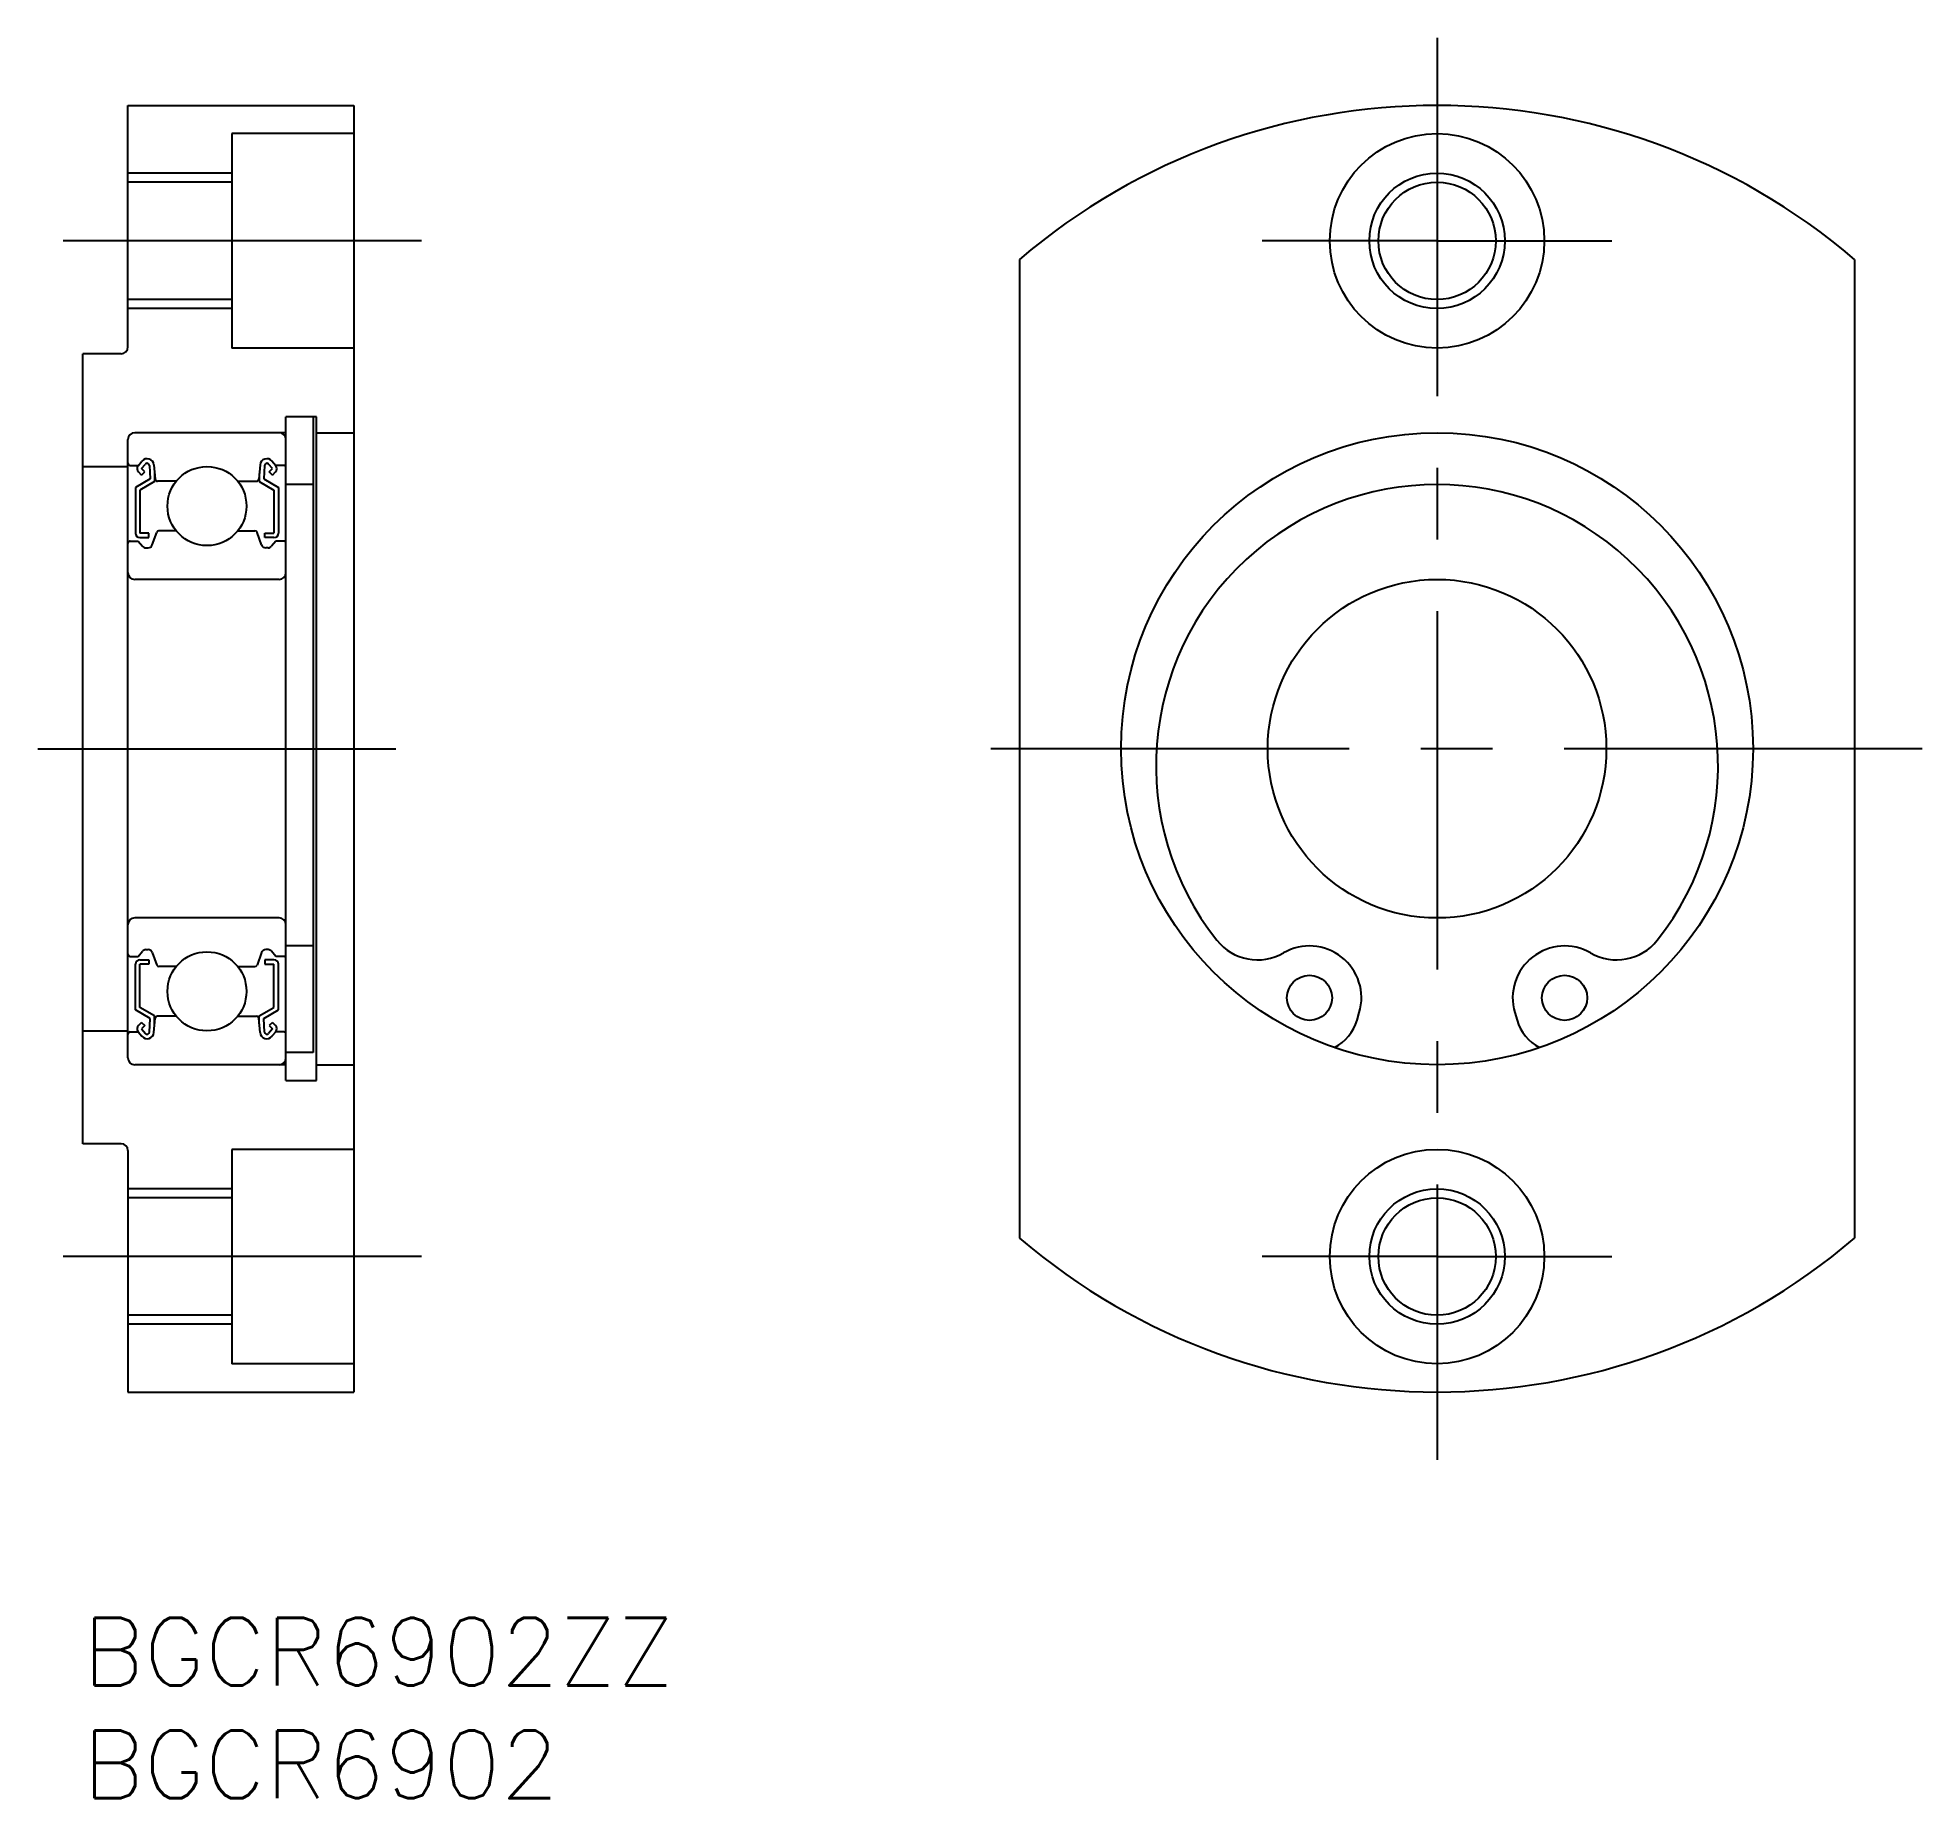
# Model space of a CAD drawing. Extents: x -2 to 81.5, y -8 to 70.
import ezdxf

# ---------------------------------------------------------------- set-up
doc = ezdxf.new("R2010")
doc.units = 0
doc.header["$LTSCALE"] = 0.5
doc.linetypes.add('CENTER', pattern=[50.8, 31.75, -6.35, 6.35, -6.35])
for name, color, linetype in [('MSM_CENTER', 1, 'CENTER'), ('MSM_CONTINUOUS', 7, 'CONTINUOUS'), ('MSM_NARROW', 5, 'CONTINUOUS'), ('MSM_PART_NUMBER', 7, 'CONTINUOUS')]:
    doc.layers.add(name, color=color, linetype=linetype)
doc.styles.get("Standard").update_dxf_attribs({"font": 'txt.shx', "height": 3, "bigfont": 'bigfont.shx'})

# ---------------------------------------------------------------- blocks, each defined once
blk = doc.blocks.new('*U4')
at = {"layer": 'MSM_PART_NUMBER'}
blk.add_text('BGCR6902ZZ', height=3, dxfattribs=at).set_placement((0, -3))
blk = doc.blocks.new('*U5')
at = {"layer": 'MSM_PART_NUMBER'}
blk.add_text('BGCR6902', height=3, dxfattribs=at).set_placement((0, -8))

msp = doc.modelspace()

# ---------------------------------------------------------------- linework, layer by layer
at = {"layer": 'MSM_CENTER'}
for p, q in [((60, 70), (60, 7)), ((15, 61), (-1, 61)), ((60, 61), (52.25, 61)), ((60, 61), (67.75, 61)), ((-2, 38.5), (15, 38.5)), ((81.5, 38.5), (38.5, 38.5)), ((15, 16), (-1, 16)), ((60, 16), (52.25, 16)), ((60, 16), (67.75, 16))]:
    msp.add_line(p, q, dxfattribs=at)
at = {"layer": 'MSM_CONTINUOUS'}
for p, q in [((2, 67), (12, 67)), ((2, 56.3), (2, 67)), ((12, 67), (12, 10)), ((6.6, 65.75), (6.6, 56.25)), ((12, 65.75), (6.6, 65.75)), ((6.6, 63.6), (2, 63.6)), ((41.5, 60.179), (41.5, 16.821)), ((78.5, 60.179), (78.5, 16.821)), ((6.6, 58.4), (2, 58.4)), ((0, 21), (0, 56)), ((1.7, 56), (0, 56)), ((12, 56.25), (6.6, 56.25)), ((9, 23.8), (9, 53.2)), ((10.35, 53.2, -0.7), (9, 53.2, -0.7)), ((10.2, 53.2), (10.2, 25.035)), ((10.35, 23.8, -0.1), (10.35, 53.2, -0.1)), ((2, 24.8), (2, 52.2)), ((9, 52.5), (2.3, 52.5)), ((10.35, 52.5, -0.7), (12, 52.5, -0.7)), ((0, 51), (2, 51)), ((2.1, 51.05), (2.46, 51.05)), ((2.448, 51.036), (2.619, 51.241)), ((2.602, 50.908), (2.772, 51.11)), ((2.948, 51.051), (2.981, 50.451)), ((3.148, 51.074), (3.203, 50.441)), ((7.852, 51.074), (7.797, 50.441)), ((8.052, 51.051), (8.019, 50.451)), ((8.398, 50.908), (8.228, 51.11)), ((8.552, 51.036), (8.381, 51.241)), ((8.9, 51.05), (8.54, 51.05)), ((2.981, 50.451), (2.331, 50.075)), ((2.602, 50.625), (2.46, 50.767)), ((3.181, 50.335), (2.531, 49.96)), ((2.743, 50.767), (2.602, 50.908)), ((2.602, 50.625), (2.743, 50.767)), ((3.181, 50.696), (3.181, 50.335)), ((4.139, 50.35), (3.303, 50.35)), ((6.861, 50.35), (7.697, 50.35)), ((7.819, 50.696), (7.819, 50.335)), ((7.819, 50.335), (8.469, 49.96)), ((8.019, 50.451), (8.669, 50.075)), ((8.257, 50.767), (8.398, 50.908)), ((8.398, 50.625), (8.257, 50.767)), ((8.398, 50.625), (8.54, 50.767)), ((10.2, 50.2, -0.7), (9, 50.2, -0.7)), ((2.331, 50.075), (2.331, 48.05)), ((2.531, 49.96), (2.531, 48.05)), ((8.469, 49.96), (8.469, 48.05)), ((8.669, 50.075), (8.669, 48.05)), ((2.1, 47.7), (2.45, 47.7)), ((2.45, 47.7), (2.642, 47.471)), ((2.931, 48.05), (2.531, 48.05)), ((2.531, 47.85), (2.931, 47.85)), ((2.931, 47.85), (2.931, 48.05)), ((3.079, 47.532), (3.28, 48.084)), ((4.139, 48.15), (3.374, 48.15)), ((6.861, 48.15), (7.626, 48.15)), ((7.921, 47.532), (7.72, 48.084)), ((8.069, 48.05), (8.469, 48.05)), ((8.069, 47.85), (8.069, 48.05)), ((8.469, 47.85), (8.069, 47.85)), ((8.55, 47.7), (8.358, 47.471)), ((8.9, 47.7), (8.55, 47.7)), ((2.795, 47.4), (2.891, 47.4)), ((8.205, 47.4), (8.109, 47.4)), ((8.7, 46), (2.3, 46)), ((8.7, 31), (2.3, 31)), ((2.1, 29.3), (2.45, 29.3)), ((2.45, 29.3), (2.642, 29.529)), ((2.795, 29.6), (2.891, 29.6)), ((3.079, 29.468), (3.28, 28.916)), ((7.921, 29.468), (7.72, 28.916)), ((8.205, 29.6), (8.109, 29.6)), ((8.55, 29.3), (8.358, 29.529)), ((8.9, 29.3), (8.55, 29.3)), ((10.2, 29.762, -0.7), (9, 29.762, -0.7)), ((2.331, 26.925), (2.331, 28.95)), ((2.531, 29.15), (2.931, 29.15)), ((2.531, 27.04), (2.531, 28.95)), ((2.931, 28.95), (2.531, 28.95)), ((2.931, 29.15), (2.931, 28.95)), ((4.139, 28.85), (3.374, 28.85)), ((6.861, 28.85), (7.626, 28.85)), ((8.469, 29.15), (8.069, 29.15)), ((8.069, 29.15), (8.069, 28.95)), ((8.069, 28.95), (8.469, 28.95)), ((8.469, 27.04), (8.469, 28.95)), ((8.669, 26.925), (8.669, 28.95)), ((2.981, 26.549), (2.331, 26.925)), ((3.181, 26.665), (2.531, 27.04)), ((7.819, 26.665), (8.469, 27.04)), ((8.019, 26.549), (8.669, 26.925)), ((56.455, 26.47), (56.556, 26.812)), ((63.444, 26.812), (63.545, 26.47)), ((0, 26), (2, 26)), ((2.1, 25.95), (2.46, 25.95)), ((2.448, 25.964), (2.619, 25.759)), ((2.602, 26.375), (2.46, 26.233)), ((2.602, 26.375), (2.743, 26.233)), ((2.743, 26.233), (2.602, 26.092)), ((2.602, 26.092), (2.772, 25.89)), ((2.948, 25.949), (2.981, 26.549)), ((3.148, 25.926), (3.203, 26.559)), ((3.181, 26.304), (3.181, 26.665)), ((4.139, 26.65), (3.303, 26.65)), ((6.861, 26.65), (7.697, 26.65)), ((7.852, 25.926), (7.797, 26.559)), ((7.819, 26.304), (7.819, 26.665)), ((8.052, 25.949), (8.019, 26.549)), ((8.398, 26.092), (8.228, 25.89)), ((8.398, 26.375), (8.257, 26.233)), ((8.257, 26.233), (8.398, 26.092)), ((8.552, 25.964), (8.381, 25.759)), ((8.398, 26.375), (8.54, 26.233)), ((8.9, 25.95), (8.54, 25.95)), ((9, 24.5), (2.3, 24.5)), ((10.2, 25.035, -0.7), (9, 25.035, -0.7)), ((10.35, 24.5, -0.7), (12, 24.5, -0.7)), ((9, 23.8, -0.7), (10.35, 23.8, -0.7)), ((1.7, 21), (0, 21)), ((2, 20.7), (2, 10)), ((6.6, 20.75), (6.6, 11.25)), ((12, 20.75), (6.6, 20.75)), ((6.6, 18.6), (2, 18.6)), ((6.6, 13.4), (2, 13.4)), ((12, 11.25), (6.6, 11.25)), ((2, 10), (12, 10))]:
    msp.add_line(p, q, dxfattribs=at)
for centre, radius in [((60, 61), 4.75), ((60, 61), 2.6), ((60, 38.5), 14), ((5.5, 49.25), 1.75), ((60, 38.5), 7.5), ((5.5, 27.75), 1.75), ((54.35, 27.462), 1), ((65.65, 27.462), 1), ((60, 16), 4.75), ((60, 16), 2.6)]:
    msp.add_circle(centre, radius, dxfattribs=at)
for centre, radius, start, end in [((60, 38.5), 28.5, 49.5245, 130.4755), ((1.7, 56.3), 0.3, 270, 0), ((2.3, 52.2), 0.3, 90, 180), ((8.7, 52.2), 0.3, 0, 90), ((2.1, 51.15), 0.1, 180, 270), ((2.602, 50.908), 0.2, 140.13638, 224.99798), ((2.849, 51.048), 0.3, 4.93473, 140.13638), ((2.849, 51.046), 0.1, 3.10166, 139.95027), ((8.151, 51.048), 0.3, 39.86362, 175.06527), ((8.151, 51.046), 0.1, 40.04973, 176.89834), ((8.398, 50.908), 0.2, 315.00202, 39.86362), ((8.9, 51.15), 0.1, 270, 0), ((3.303, 50.45), 0.1, 184.93473, 270), ((7.697, 50.45), 0.1, 270, 355.06527), ((60, 37.75), 12.45, 321.58898, 218.41102), ((2.1, 47.6), 0.1, 90, 180), ((2.531, 48.05), 0.2, 180, 270), ((3.374, 48.05), 0.1, 90, 159.99256), ((7.626, 48.05), 0.1, 20.00744, 90), ((8.469, 48.05), 0.2, 270, 0), ((8.9, 47.6), 0.1, 0, 90), ((2.795, 47.6), 0.2, 219.97717, 270), ((2.891, 47.6), 0.2, 270, 339.99256), ((8.109, 47.6), 0.2, 200.00744, 270), ((8.205, 47.6), 0.2, 270, 320.02283), ((2.3, 46.3), 0.3, 180, 270), ((8.7, 46.3), 0.3, 270, 0), ((2.3, 30.7), 0.3, 90, 180), ((8.7, 30.7), 0.3, 0, 90), ((2.1, 29.4), 0.1, 180, 270), ((2.795, 29.4), 0.2, 90, 140.02283), ((2.891, 29.4), 0.2, 20.00744, 90), ((8.109, 29.4), 0.2, 90, 159.99256), ((8.205, 29.4), 0.2, 39.97717, 90), ((8.9, 29.4), 0.1, 270, 0), ((52.047, 31.444), 2.3, 218.41102, 300.04713), ((54.35, 27.462), 2.3, 343.58289, 120.04713), ((65.65, 27.462), 2.3, 59.95287, 196.41711), ((67.953, 31.444), 2.3, 239.95287, 321.58898), ((2.531, 28.95), 0.2, 90, 180), ((3.374, 28.95), 0.1, 200.00744, 270), ((7.626, 28.95), 0.1, 270, 339.99256), ((8.469, 28.95), 0.2, 0, 90), ((2.1, 25.85), 0.1, 90, 180), ((2.602, 26.092), 0.2, 135.00202, 219.86362), ((2.849, 25.952), 0.3, 219.86362, 355.06527), ((2.849, 25.954), 0.1, 220.04973, 356.89834), ((3.303, 26.55), 0.1, 90, 175.06527), ((7.697, 26.55), 0.1, 4.93473, 90), ((8.151, 25.952), 0.3, 184.93473, 320.13638), ((8.151, 25.954), 0.1, 183.10166, 319.95027), ((8.398, 26.092), 0.2, 320.13638, 44.99798), ((8.9, 25.85), 0.1, 0, 90), ((54.537, 27.035), 2, 297.32736, 343.58289), ((65.463, 27.035), 2, 196.41711, 242.67264), ((2.3, 24.8), 0.3, 180, 270), ((8.7, 24.8), 0.3, 270, 0), ((1.7, 20.7), 0.3, 0, 90), ((60, 38.5), 28.5, 229.5245, 310.4755)]:
    msp.add_arc(centre, radius, start, end, dxfattribs=at)
at = {"layer": 'MSM_NARROW'}
for p, q in [((6.6, 64), (2, 64)), ((6.6, 58), (2, 58)), ((6.6, 19), (2, 19)), ((6.6, 13), (2, 13))]:
    msp.add_line(p, q, dxfattribs=at)
for centre in [(60, 61), (60, 16)]:
    msp.add_circle(centre, 3, dxfattribs=at)

# ---------------------------------------------------------------- block references
at = {"layer": 'MSM_CONTINUOUS'}
for name in ['*U4', '*U5']:
    msp.add_blockref(name, (0, 0), dxfattribs=at)

doc.saveas('drawing.dxf')
